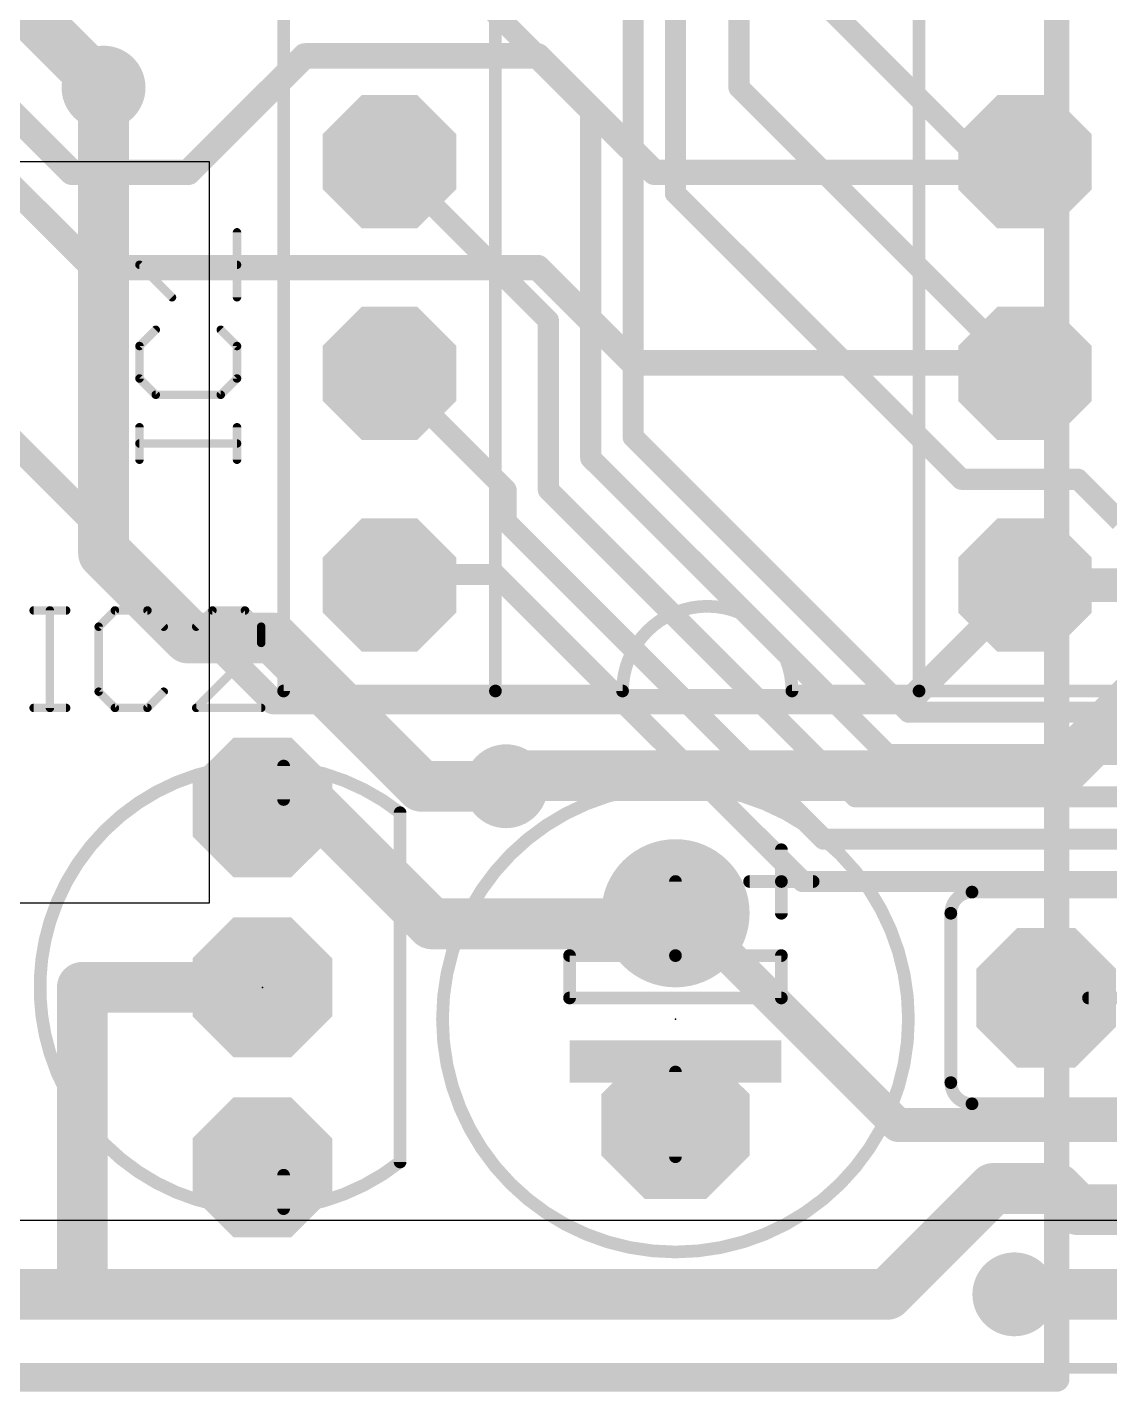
# Model space of a CAD drawing. Extents: x -0.4 to 91.5, y -0.3 to 57.4.
# Drawn here: x 21.69 to 34.67, y -0.28 to 16.09 of the extents above; entities that cross this region are included whole.
import ezdxf

# ---------------------------------------------------------------- set-up
doc = ezdxf.new("R2010")
doc.units = 0
for name, color, linetype in [('1', 12, 'CONTINUOUS'), ('16', 132, 'CONTINUOUS'), ('17', 110, 'CONTINUOUS'), ('18', 110, 'CONTINUOUS'), ('20', 53, 'CONTINUOUS'), ('21', 253, 'CONTINUOUS'), ('22', 253, 'CONTINUOUS'), ('23', 53, 'CONTINUOUS'), ('51', 253, 'CONTINUOUS')]:
    doc.layers.add(name, color=color, linetype=linetype)

# ---------------------------------------------------------------- blocks, each defined once
blk = doc.blocks.new('OCTAGONP')
at = {"const_width": 0.5}
blk.add_lwpolyline([(-0.25, -0.1036), (-0.25, 0.1036), (-0.1036, 0.25), (0.1036, 0.25), (0.25, 0.1036), (0.25, -0.1036), (0.1036, -0.25), (-0.1036, -0.25), (-0.25, -0.1036), (-0.25, 0.1036)], dxfattribs=at)
blk = doc.blocks.new('ROUNDP')
at = {"const_width": 0.5}
blk.add_lwpolyline([(0, -0.25, 1), (0, 0.25, 1), (0, -0.25)], format="xyb", dxfattribs=at)
blk = doc.blocks.new('RECT')
blk.add_solid([(-0.5, -0.5), (0.5, -0.5), (-0.5, 0.5), (0.5, 0.5)])
blk = doc.blocks.new('ROUNDV')
at = {"const_width": 0.5}
blk.add_lwpolyline([(0, -0.25, 1), (0, 0.25, 1), (0, -0.25)], format="xyb", dxfattribs=at)

msp = doc.modelspace()

# ---------------------------------------------------------------- linework, layer by layer
at = {"layer": '1'}
for points, const_width in [([(34.036, -0.127), (34.036, 57.277)], 0.3048), ([(30.226, 15.367), (30.226, 18.161)], 0.254), ([(29.464, 14.097), (29.464, 17.653)], 0.254), ([(28.448, 15.113), (26.416, 17.145)], 0.254), ([(33.147, 14.478), (30.734, 16.891)], 0.254), ([(28.956, 11.176), (28.956, 16.383)], 0.254), ([(22.606, 9.779), (22.606, 15.367)], 0.6096), ([(33.655, 11.938), (30.226, 15.367)], 0.254), ([(28.448, 10.922), (28.448, 15.113)], 0.254), ([(26.162, 14.605), (26.035, 14.478)], 0.254), ([(26.162, 14.351), (26.162, 14.605)], 0.254), ([(33.655, 14.478), (33.147, 14.478)], 0.254), ([(27.94, 12.573), (26.162, 14.351)], 0.254), ([(32.893, 10.668), (29.464, 14.097)], 0.254), ([(27.94, 10.541), (27.94, 12.573)], 0.254), ([(26.035, 11.938), (27.432, 10.541)], 0.254), ([(28.956, 11.176), (32.258, 7.874)], 0.254), ([(32.004, 7.366), (28.448, 10.922)], 0.254), ([(27.432, 10.541), (27.432, 10.16)], 0.254), ([(31.623, 6.858), (27.94, 10.541)], 0.254), ([(32.893, 10.668), (34.29, 10.668)], 0.254), ([(34.29, 10.668), (34.798, 10.16)], 0.254), ([(27.432, 10.16), (31.242, 6.35)], 0.254), ([(22.606, 9.779), (23.622, 8.763)], 0.6096), ([(26.035, 9.398), (26.162, 9.525)], 0.254), ([(26.162, 9.525), (27.305, 9.525)], 0.254), ([(27.305, 9.525), (30.988, 5.842)], 0.254), ([(23.622, 8.763), (24.638, 8.763)], 0.6096), ([(24.638, 8.763), (26.416, 6.985)], 0.6096), ([(32.258, 7.874), (38.481, 7.874)], 0.254), ([(32.004, 7.366), (38.1, 7.366)], 0.254), ([(26.416, 6.985), (27.432, 6.985)], 0.6096), ([(31.623, 6.858), (37.719, 6.858)], 0.254), ([(31.242, 6.35), (37.465, 6.35)], 0.254), ([(30.988, 5.842), (37.211, 5.842)], 0.254), ([(-0.254, -0.127), (34.036, -0.127)], 0.3048)]:
    msp.add_lwpolyline(points, dxfattribs=dict(at, const_width=const_width))
for points, const_width in [([(22.7584, 15.367, 1), (22.4536, 15.367)], 0.3048), ([(30.2709, 15.4119, 1), (30.1811, 15.3221)], 0.127), ([(30.1625, 15.367, 1), (30.2895, 15.367)], 0.127), ([(28.5115, 15.113, 1), (28.3845, 15.113)], 0.127), ([(28.4031, 15.0681, 1), (28.4929, 15.1579)], 0.127), ([(25.9901, 14.5229, 1), (26.0799, 14.4331)], 0.127), ([(26.2255, 14.605, 1), (26.0985, 14.605)], 0.127), ([(26.2069, 14.5601, 1), (26.1171, 14.6499)], 0.127), ([(33.147, 14.5415, 1), (33.147, 14.4145)], 0.127), ([(33.1021, 14.4331, 1), (33.1919, 14.5229)], 0.127), ([(33.655, 14.4145, 1), (33.655, 14.5415)], 0.127), ([(26.2069, 14.3959, 1), (26.1171, 14.3061)], 0.127), ([(26.0985, 14.351, 1), (26.2255, 14.351)], 0.127), ([(29.5089, 14.1419, 1), (29.4191, 14.0521)], 0.127), ([(29.4005, 14.097, 1), (29.5275, 14.097)], 0.127), ([(28.0035, 12.573, 1), (27.8765, 12.573)], 0.127), ([(27.8951, 12.5281, 1), (27.9849, 12.6179)], 0.127), ([(26.0799, 11.9829, 1), (25.9901, 11.8931)], 0.127), ([(33.6101, 11.8931, 1), (33.6999, 11.9829)], 0.127), ([(29.0009, 11.2209, 1), (28.9111, 11.1311)], 0.127), ([(28.8925, 11.176, 1), (29.0195, 11.176)], 0.127), ([(28.4929, 10.9669, 1), (28.4031, 10.8771)], 0.127), ([(28.3845, 10.922, 1), (28.5115, 10.922)], 0.127), ([(27.4955, 10.541, 1), (27.3685, 10.541)], 0.127), ([(27.3871, 10.4961, 1), (27.4769, 10.5859)], 0.127), ([(27.9849, 10.5859, 1), (27.8951, 10.4961)], 0.127), ([(32.893, 10.7315, 1), (32.893, 10.6045)], 0.127), ([(32.8481, 10.6231, 1), (32.9379, 10.7129)], 0.127), ([(34.3349, 10.7129, 1), (34.2451, 10.6231)], 0.127), ([(34.29, 10.6045, 1), (34.29, 10.7315)], 0.127), ([(27.8765, 10.541, 1), (28.0035, 10.541)], 0.127), ([(27.4769, 10.2049, 1), (27.3871, 10.1151)], 0.127), ([(27.3685, 10.16, 1), (27.4955, 10.16)], 0.127), ([(22.7138, 9.8868, 1), (22.4982, 9.6712)], 0.3048), ([(22.4536, 9.779, 1), (22.7584, 9.779)], 0.3048), ([(25.9901, 9.4429, 1), (26.0799, 9.3531)], 0.127), ([(26.162, 9.5885, 1), (26.162, 9.4615)], 0.127), ([(26.2069, 9.4801, 1), (26.1171, 9.5699)], 0.127), ([(27.3499, 9.5699, 1), (27.2601, 9.4801)], 0.127), ([(27.305, 9.4615, 1), (27.305, 9.5885)], 0.127), ([(23.622, 8.9154, 1), (23.622, 8.6106)], 0.3048), ([(23.5142, 8.6552, 1), (23.7298, 8.8708)], 0.3048), ([(24.7458, 8.8708, 1), (24.5302, 8.6552)], 0.3048), ([(24.638, 8.6106, 1), (24.638, 8.9154)], 0.3048), ([(32.258, 7.9375, 1), (32.258, 7.8105)], 0.127), ([(32.2131, 7.8291, 1), (32.3029, 7.9189)], 0.127), ([(32.004, 7.4295, 1), (32.004, 7.3025)], 0.127), ([(31.9591, 7.3211, 1), (32.0489, 7.4109)], 0.127), ([(26.416, 7.1374, 1), (26.416, 6.8326)], 0.3048), ([(26.3082, 6.8772, 1), (26.5238, 7.0928)], 0.3048), ([(27.432, 6.8326, 1), (27.432, 7.1374)], 0.3048), ([(31.623, 6.9215, 1), (31.623, 6.7945)], 0.127), ([(31.5781, 6.8131, 1), (31.6679, 6.9029)], 0.127), ([(31.242, 6.4135, 1), (31.242, 6.2865)], 0.127), ([(31.1971, 6.3051, 1), (31.2869, 6.3949)], 0.127), ([(30.988, 5.9055, 1), (30.988, 5.7785)], 0.127), ([(30.9431, 5.7971, 1), (31.0329, 5.8869)], 0.127), ([(34.036, -0.2032, 1), (34.036, -0.0508)], 0.1524), ([(33.9598, -0.127, 1), (34.1122, -0.127)], 0.1524)]:
    msp.add_lwpolyline(points, format="xyb", dxfattribs=dict(at, const_width=const_width))
at = {"layer": '16'}
for points, const_width in [([(22.606, 15.367), (19.05, 18.923)], 0.6096), ([(18.796, 17.78), (22.225, 14.351)], 0.3048), ([(18.669, 17.018), (22.479, 13.208)], 0.3048), ([(23.622, 14.351), (25.019, 15.748)], 0.3048), ([(25.019, 15.748), (27.813, 15.748)], 0.3048), ([(27.813, 15.748), (29.21, 14.351)], 0.3048), ([(33.528, 14.351), (33.655, 14.478)], 0.3048), ([(22.225, 14.351), (23.622, 14.351)], 0.3048), ([(29.21, 14.351), (33.528, 14.351)], 0.3048), ([(22.479, 13.208), (27.813, 13.208)], 0.3048), ([(27.813, 13.208), (28.956, 12.065)], 0.3048), ([(20.574, 12.065), (24.638, 8.001)], 0.3048), ([(28.956, 12.065), (33.782, 12.065)], 0.3048), ([(33.782, 12.065), (33.655, 11.938)], 0.3048), ([(26.035, 9.398), (25.908, 9.525)], 0.254), ([(32.258, 8.001), (33.655, 9.398)], 0.3048), ([(33.655, 9.398), (43.434, 9.398)], 0.4064), ([(34.036, 7.112), (35.306, 8.382)], 0.6096), ([(24.638, 8.001), (32.258, 8.001)], 0.3048), ([(27.432, 6.985), (27.432, 7.112)], 0.6096), ([(27.432, 7.112), (34.036, 7.112)], 0.6096), ([(24.511, 6.731), (25.146, 6.731)], 0.6096), ([(25.146, 6.731), (26.543, 5.334)], 0.6096), ([(29.464, 5.334), (29.464, 5.461)], 0.6096), ([(26.543, 5.334), (29.464, 5.334)], 0.6096), ([(29.464, 5.461), (29.591, 5.461)], 0.4064), ([(29.591, 5.461), (32.131, 2.921)], 0.4064), ([(22.352, 4.572), (24.511, 4.572)], 0.6096), ([(22.352, 0.889), (22.352, 4.572)], 0.6096), ([(32.131, 2.921), (36.576, 2.921)], 0.4064), ([(32.004, 0.889), (33.274, 2.159)], 0.6096), ([(33.274, 2.159), (34.036, 2.159)], 0.6096), ([(34.036, 2.159), (34.29, 1.905)], 0.6096), ([(34.29, 1.905), (47.371, 1.905)], 0.6096), ([(20.574, 0.889), (22.352, 0.889)], 0.6096), ([(22.352, 0.889), (32.004, 0.889)], 0.6096), ([(33.528, 0.889), (48.895, 0.889)], 0.6096)]:
    msp.add_lwpolyline(points, dxfattribs=dict(at, const_width=const_width))
for points, const_width in [([(25.019, 15.8242, 1), (25.019, 15.6718)], 0.1524), ([(25.0729, 15.6941, 1), (24.9651, 15.8019)], 0.1524), ([(27.8669, 15.8019, 1), (27.7591, 15.6941)], 0.1524), ([(27.813, 15.6718, 1), (27.813, 15.8242)], 0.1524), ([(22.4982, 15.2592, 1), (22.7138, 15.4748)], 0.3048), ([(33.7089, 14.4241, 1), (33.6011, 14.5319)], 0.1524), ([(22.225, 14.4272, 1), (22.225, 14.2748)], 0.1524), ([(22.1711, 14.2971, 1), (22.2789, 14.4049)], 0.1524), ([(23.5681, 14.4049, 1), (23.6759, 14.2971)], 0.1524), ([(23.622, 14.2748, 1), (23.622, 14.4272)], 0.1524), ([(29.21, 14.4272, 1), (29.21, 14.2748)], 0.1524), ([(29.1561, 14.2971, 1), (29.2639, 14.4049)], 0.1524), ([(33.4741, 14.4049, 1), (33.5819, 14.2971)], 0.1524), ([(33.528, 14.2748, 1), (33.528, 14.4272)], 0.1524), ([(22.479, 13.2842, 1), (22.479, 13.1318)], 0.1524), ([(22.4251, 13.1541, 1), (22.5329, 13.2619)], 0.1524), ([(27.8669, 13.2619, 1), (27.7591, 13.1541)], 0.1524), ([(27.813, 13.1318, 1), (27.813, 13.2842)], 0.1524), ([(28.956, 12.1412, 1), (28.956, 11.9888)], 0.1524), ([(28.9021, 12.0111, 1), (29.0099, 12.1189)], 0.1524), ([(33.8359, 12.0111, 1), (33.7281, 12.1189)], 0.1524), ([(33.782, 11.9888, 1), (33.782, 12.1412)], 0.1524), ([(33.6011, 11.9919, 1), (33.7089, 11.8841)], 0.1524), ([(25.9529, 9.5699, 1), (25.8631, 9.4801)], 0.127), ([(25.9901, 9.3531, 1), (26.0799, 9.4429)], 0.127), ([(33.655, 9.4996, 1), (33.655, 9.2964)], 0.2032), ([(33.7089, 9.3441, 1), (33.6011, 9.4519)], 0.1524), ([(24.638, 8.0772, 1), (24.638, 7.9248)], 0.1524), ([(24.5841, 7.9471, 1), (24.6919, 8.0549)], 0.1524), ([(32.2041, 8.0549, 1), (32.3119, 7.9471)], 0.1524), ([(32.258, 7.9248, 1), (32.258, 8.0772)], 0.1524), ([(27.5844, 7.112, 1), (27.2796, 7.112)], 0.3048), ([(27.432, 7.2644, 1), (27.432, 6.9596)], 0.3048), ([(33.9282, 7.2198, 1), (34.1438, 7.0042)], 0.3048), ([(34.036, 6.9596, 1), (34.036, 7.2644)], 0.3048), ([(27.2796, 6.985, 1), (27.5844, 6.985)], 0.3048), ([(24.511, 6.8834, 1), (24.511, 6.5786)], 0.3048), ([(25.2538, 6.8388, 1), (25.0382, 6.6232)], 0.3048), ([(25.146, 6.5786, 1), (25.146, 6.8834)], 0.3048), ([(29.6164, 5.461, 1), (29.3116, 5.461)], 0.3048), ([(26.543, 5.4864, 1), (26.543, 5.1816)], 0.3048), ([(26.4352, 5.2262, 1), (26.6508, 5.4418)], 0.3048), ([(29.464, 5.5626, 1), (29.464, 5.3594)], 0.2032), ([(29.464, 5.1816, 1), (29.464, 5.4864)], 0.3048), ([(29.6628, 5.5328, 1), (29.5192, 5.3892)], 0.2032), ([(29.591, 5.3594, 1), (29.591, 5.5626)], 0.2032), ([(29.3116, 5.334, 1), (29.6164, 5.334)], 0.3048), ([(22.352, 4.7244, 1), (22.352, 4.4196)], 0.3048), ([(22.5044, 4.572, 1), (22.1996, 4.572)], 0.3048), ([(24.511, 4.4196, 1), (24.511, 4.7244)], 0.3048), ([(32.131, 3.0226, 1), (32.131, 2.8194)], 0.2032), ([(32.0592, 2.8492, 1), (32.2028, 2.9928)], 0.2032), ([(33.274, 2.3114, 1), (33.274, 2.0066)], 0.3048), ([(33.3818, 2.0512, 1), (33.1662, 2.2668)], 0.3048), ([(34.1438, 2.2668, 1), (33.9282, 2.0512)], 0.3048), ([(34.036, 2.0066, 1), (34.036, 2.3114)], 0.3048), ([(34.29, 2.0574, 1), (34.29, 1.7526)], 0.3048), ([(34.1822, 1.7972, 1), (34.3978, 2.0128)], 0.3048), ([(22.352, 1.0414, 1), (22.352, 0.7366)], 0.3048), ([(22.352, 0.7366, 1), (22.352, 1.0414)], 0.3048), ([(31.8962, 0.9968, 1), (32.1118, 0.7812)], 0.3048), ([(32.004, 0.7366, 1), (32.004, 1.0414)], 0.3048), ([(33.528, 1.0414, 1), (33.528, 0.7366)], 0.3048), ([(22.1996, 0.889, 1), (22.5044, 0.889)], 0.3048)]:
    msp.add_lwpolyline(points, format="xyb", dxfattribs=dict(at, const_width=const_width))
at = {"layer": '20', "const_width": 0.127}
msp.add_lwpolyline([(78.74, 0), (12.7, 0)], dxfattribs=at)
at = {"layer": '21'}
for points, const_width in [([(24.765, 43.688), (24.765, 8.128)], 0.1524), ([(27.305, 8.128), (27.305, 43.688)], 0.1524), ([(32.385, 8.128), (32.385, 43.688)], 0.1524), ([(24.2062, 12.8514), (24.2062, 13.631)], 0.1016), ([(23.4266, 12.8514), (23.0368, 13.2412)], 0.1016), ([(23.0368, 13.2412), (24.2062, 13.2412)], 0.1016), ([(23.2317, 12.4616), (23.0368, 12.2667)], 0.1016), ([(24.2062, 12.2667), (24.0113, 12.4616)], 0.1016), ([(23.0368, 12.2667), (23.0368, 11.8769)], 0.1016), ([(24.2062, 11.8769), (24.2062, 12.2667)], 0.1016), ([(23.0368, 11.8769), (23.2317, 11.682)], 0.1016), ([(24.0113, 11.682), (24.2062, 11.8769)], 0.1016), ([(23.2317, 11.682), (24.0113, 11.682)], 0.1016), ([(23.0368, 10.9024), (23.0368, 11.2922)], 0.1016), ([(24.2062, 10.9024), (24.2062, 11.2922)], 0.1016), ([(24.2062, 11.0973), (23.0368, 11.0973)], 0.1016), ([(21.7678, 9.0942), (22.1576, 9.0942)], 0.1016), ([(21.9627, 7.9248), (21.9627, 9.0942)], 0.1016), ([(22.7423, 9.0942), (22.5474, 8.8993)], 0.1016), ([(23.1321, 9.0942), (22.7423, 9.0942)], 0.1016), ([(23.327, 8.8993), (23.1321, 9.0942)], 0.1016), ([(23.9117, 9.0942), (23.7168, 8.8993)], 0.1016), ([(24.3015, 9.0942), (23.9117, 9.0942)], 0.1016), ([(24.4964, 8.8993), (24.3015, 9.0942)], 0.1016), ([(22.5474, 8.8993), (22.5474, 8.1197)], 0.1016), ([(24.4964, 8.7044), (24.4964, 8.8993)], 0.1016), ([(23.7168, 7.9248), (24.4964, 8.7044)], 0.1016), ([(24.765, 8.128), (27.305, 8.128)], 0.1524), ([(27.305, 8.128), (28.829, 8.128)], 0.1524), ([(32.385, 8.128), (30.861, 8.128)], 0.1524), ([(34.925, 8.128), (32.385, 8.128)], 0.1524), ([(22.5474, 8.1197), (22.7423, 7.9248)], 0.1016), ([(23.1321, 7.9248), (23.327, 8.1197)], 0.1016), ([(21.7678, 7.9248), (22.1576, 7.9248)], 0.1016), ([(22.7423, 7.9248), (23.1321, 7.9248)], 0.1016), ([(24.4964, 7.9248), (23.7168, 7.9248)], 0.1016), ([(24.765, 6.826), (24.765, 7.227)], 0.1524), ([(26.162, 2.477), (26.162, 6.667)], 0.1524), ([(30.734, 6.223), (30.734, 5.842)], 0.1524), ([(30.353, 5.842), (30.734, 5.842)], 0.1524), ([(30.734, 5.842), (30.734, 5.461)], 0.1524), ([(30.734, 5.842), (31.115, 5.842)], 0.1524), ([(33.02, 5.715), (37.338, 5.715)], 0.1524), ([(32.766, 3.429), (32.766, 5.461)], 0.1524), ([(37.338, 3.175), (33.02, 3.175)], 0.1524), ([(24.765, 1.917), (24.765, 2.318)], 0.1524)]:
    msp.add_lwpolyline(points, dxfattribs=dict(at, const_width=const_width))
for points, const_width in [([(24.2316, 13.631, 1), (24.1808, 13.631)], 0.0508), ([(23.0548, 13.2592, 1), (23.0188, 13.2232)], 0.0508), ([(23.0368, 13.2666, 1), (23.0368, 13.2158)], 0.0508), ([(24.2062, 13.2158, 1), (24.2062, 13.2666)], 0.0508), ([(23.4086, 12.8334, 1), (23.4446, 12.8694)], 0.0508), ([(24.1808, 12.8514, 1), (24.2316, 12.8514)], 0.0508), ([(23.2497, 12.4436, 1), (23.2137, 12.4796)], 0.0508), ([(24.0293, 12.4796, 1), (23.9933, 12.4436)], 0.0508), ([(23.0188, 12.2847, 1), (23.0548, 12.2487)], 0.0508), ([(23.0622, 12.2667, 1), (23.0114, 12.2667)], 0.0508), ([(24.2316, 12.2667, 1), (24.1808, 12.2667)], 0.0508), ([(24.1882, 12.2487, 1), (24.2242, 12.2847)], 0.0508), ([(23.0548, 11.8949, 1), (23.0188, 11.8589)], 0.0508), ([(23.0114, 11.8769, 1), (23.0622, 11.8769)], 0.0508), ([(24.1808, 11.8769, 1), (24.2316, 11.8769)], 0.0508), ([(24.2242, 11.8589, 1), (24.1882, 11.8949)], 0.0508), ([(23.2317, 11.7074, 1), (23.2317, 11.6566)], 0.0508), ([(23.2137, 11.664, 1), (23.2497, 11.7)], 0.0508), ([(23.9933, 11.7, 1), (24.0293, 11.664)], 0.0508), ([(24.0113, 11.6566, 1), (24.0113, 11.7074)], 0.0508), ([(23.0622, 11.2922, 1), (23.0114, 11.2922)], 0.0508), ([(24.2316, 11.2922, 1), (24.1808, 11.2922)], 0.0508), ([(23.0368, 11.1227, 1), (23.0368, 11.0719)], 0.0508), ([(24.2062, 11.0719, 1), (24.2062, 11.1227)], 0.0508), ([(23.0114, 10.9024, 1), (23.0622, 10.9024)], 0.0508), ([(24.1808, 10.9024, 1), (24.2316, 10.9024)], 0.0508), ([(30.861, 8.128, 1), (28.829, 8.128)], 0.1524), ([(21.7678, 9.1196, 1), (21.7678, 9.0688)], 0.0508), ([(21.9881, 9.0942, 1), (21.9373, 9.0942)], 0.0508), ([(22.1576, 9.0688, 1), (22.1576, 9.1196)], 0.0508), ([(22.7423, 9.1196, 1), (22.7423, 9.0688)], 0.0508), ([(22.7603, 9.0762, 1), (22.7243, 9.1122)], 0.0508), ([(23.1501, 9.1122, 1), (23.1141, 9.0762)], 0.0508), ([(23.1321, 9.0688, 1), (23.1321, 9.1196)], 0.0508), ([(23.9117, 9.1196, 1), (23.9117, 9.0688)], 0.0508), ([(23.9297, 9.0762, 1), (23.8937, 9.1122)], 0.0508), ([(24.3195, 9.1122, 1), (24.2835, 9.0762)], 0.0508), ([(24.3015, 9.0688, 1), (24.3015, 9.1196)], 0.0508), ([(22.5294, 8.9173, 1), (22.5654, 8.8813)], 0.0508), ([(22.5728, 8.8993, 1), (22.522, 8.8993)], 0.0508), ([(23.309, 8.8813, 1), (23.345, 8.9173)], 0.0508), ([(23.6988, 8.9173, 1), (23.7348, 8.8813)], 0.0508), ([(24.5218, 8.8993, 1), (24.471, 8.8993)], 0.0508), ([(24.4784, 8.8813, 1), (24.5144, 8.9173)], 0.0508), ([(24.471, 8.7044, 1), (24.5218, 8.7044)], 0.0508), ([(24.5144, 8.6864, 1), (24.4784, 8.7224)], 0.0508), ([(24.765, 8.1661, 1), (24.765, 8.0899)], 0.0762), ([(27.305, 8.1661, 1), (27.305, 8.0899)], 0.0762), ([(27.305, 8.0899, 1), (27.305, 8.1661)], 0.0762), ([(28.829, 8.0899, 1), (28.829, 8.1661)], 0.0762), ([(30.861, 8.1661, 1), (30.861, 8.0899)], 0.0762), ([(32.385, 8.1661, 1), (32.385, 8.0899)], 0.0762), ([(32.385, 8.0899, 1), (32.385, 8.1661)], 0.0762), ([(22.5654, 8.1377, 1), (22.5294, 8.1017)], 0.0508), ([(22.522, 8.1197, 1), (22.5728, 8.1197)], 0.0508), ([(23.345, 8.1017, 1), (23.309, 8.1377)], 0.0508), ([(24.7269, 8.128, 1), (24.8031, 8.128)], 0.0762), ([(27.2669, 8.128, 1), (27.3431, 8.128)], 0.0762), ([(28.7909, 8.128, 1), (28.8671, 8.128)], 0.0762), ([(30.8229, 8.128, 1), (30.8991, 8.128)], 0.0762), ([(32.3469, 8.128, 1), (32.4231, 8.128)], 0.0762), ([(21.7678, 7.9502, 1), (21.7678, 7.8994)], 0.0508), ([(21.9373, 7.9248, 1), (21.9881, 7.9248)], 0.0508), ([(22.1576, 7.8994, 1), (22.1576, 7.9502)], 0.0508), ([(22.7423, 7.9502, 1), (22.7423, 7.8994)], 0.0508), ([(22.7243, 7.9068, 1), (22.7603, 7.9428)], 0.0508), ([(23.1141, 7.9428, 1), (23.1501, 7.9068)], 0.0508), ([(23.1321, 7.8994, 1), (23.1321, 7.9502)], 0.0508), ([(23.6988, 7.9428, 1), (23.7348, 7.9068)], 0.0508), ([(23.7168, 7.9502, 1), (23.7168, 7.8994)], 0.0508), ([(24.4964, 7.8994, 1), (24.4964, 7.9502)], 0.0508), ([(26.162, 6.667, 0.5267), (21.9626, 5.3588)], 0.1524), ([(24.8031, 7.227, 1), (24.7269, 7.227)], 0.0762), ([(29.464, 1.397, 1), (29.464, 6.985, 1), (29.464, 1.397)], 0.1524), ([(24.7269, 6.826, 1), (24.8031, 6.826)], 0.0762), ([(26.2001, 6.667, 1), (26.1239, 6.667)], 0.0762), ([(30.7721, 6.223, 1), (30.6959, 6.223)], 0.0762), ([(30.353, 5.8801, 1), (30.353, 5.8039)], 0.0762), ([(30.7721, 5.842, 1), (30.6959, 5.842)], 0.0762), ([(30.734, 5.8801, 1), (30.734, 5.8039)], 0.0762), ([(30.734, 5.8039, 1), (30.734, 5.8801)], 0.0762), ([(31.115, 5.8039, 1), (31.115, 5.8801)], 0.0762), ([(30.6959, 5.842, 1), (30.7721, 5.842)], 0.0762), ([(33.02, 5.715, 0.4142), (32.766, 5.461)], 0.1524), ([(33.02, 5.7531, 1), (33.02, 5.6769)], 0.0762), ([(33.02, 5.6769, 1), (33.02, 5.7531)], 0.0762), ([(30.6959, 5.461, 1), (30.7721, 5.461)], 0.0762), ([(32.8041, 5.461, 1), (32.7279, 5.461)], 0.0762), ([(32.7279, 5.461, 1), (32.8041, 5.461)], 0.0762), ([(21.9625, 3.7857, 0.5267), (26.162, 2.4774)], 0.1524), ([(32.766, 3.429, 0.4142), (33.02, 3.175)], 0.1524), ([(32.8041, 3.429, 1), (32.7279, 3.429)], 0.0762), ([(32.7279, 3.429, 1), (32.8041, 3.429)], 0.0762), ([(33.02, 3.2131, 1), (33.02, 3.1369)], 0.0762), ([(33.02, 3.1369, 1), (33.02, 3.2131)], 0.0762), ([(26.1239, 2.477, 1), (26.2001, 2.477)], 0.0762), ([(24.8031, 2.318, 1), (24.7269, 2.318)], 0.0762), ([(24.7269, 1.917, 1), (24.8031, 1.917)], 0.0762)]:
    msp.add_lwpolyline(points, format="xyb", dxfattribs=dict(at, const_width=const_width))
at = {"layer": '22'}
for p, q in [((23.876, 14.478), (9.906, 14.478)), ((23.876, 5.588), (23.876, 14.478)), ((9.906, 5.588), (23.876, 5.588)), ((11.684, 1.778), (77.724, 1.778))]:
    msp.add_line(p, q, dxfattribs=at)
at = {"layer": '23'}
for p in [(24.511, 4.572), (29.464, 4.191)]:
    msp.add_point(p, dxfattribs=at)
at = {"layer": '51', "const_width": 0.1524}
for points in [[(29.464, 5.842), (29.464, 4.953)], [(29.464, 4.953), (28.194, 4.953)], [(28.194, 4.953), (28.194, 4.445)], [(30.734, 4.953), (29.464, 4.953)], [(30.734, 4.445), (30.734, 4.953)], [(28.194, 4.445), (30.734, 4.445)], [(34.417, 4.445), (34.798, 4.445)], [(29.464, 3.556), (29.464, 2.54)]]:
    msp.add_lwpolyline(points, dxfattribs=at)
at = {"layer": '51'}
for points, const_width in [([(29.5021, 5.842, 1), (29.4259, 5.842)], 0.0762), ([(21.9625, 5.3583, 0.1508), (21.9625, 3.7857)], 0.1524), ([(28.194, 4.9911, 1), (28.194, 4.9149)], 0.0762), ([(28.2321, 4.953, 1), (28.1559, 4.953)], 0.0762), ([(29.464, 4.9911, 1), (29.464, 4.9149)], 0.0762), ([(29.4259, 4.953, 1), (29.5021, 4.953)], 0.0762), ([(29.464, 4.9149, 1), (29.464, 4.9911)], 0.0762), ([(30.7721, 4.953, 1), (30.6959, 4.953)], 0.0762), ([(30.734, 4.9149, 1), (30.734, 4.9911)], 0.0762), ([(28.194, 4.4831, 1), (28.194, 4.4069)], 0.0762), ([(28.1559, 4.445, 1), (28.2321, 4.445)], 0.0762), ([(30.6959, 4.445, 1), (30.7721, 4.445)], 0.0762), ([(30.734, 4.4069, 1), (30.734, 4.4831)], 0.0762), ([(34.417, 4.4831, 1), (34.417, 4.4069)], 0.0762), ([(29.5021, 3.556, 1), (29.4259, 3.556)], 0.0762), ([(29.4259, 2.54, 1), (29.5021, 2.54)], 0.0762)]:
    msp.add_lwpolyline(points, format="xyb", dxfattribs=dict(at, const_width=const_width))

# ---------------------------------------------------------------- block references
at = {"layer": '17'}
for name, p, xscale, yscale, rotation in [('OCTAGONP', (26.035, 14.478), 1.6002, 1.6002, 90), ('OCTAGONP', (26.035, 14.478), 1.6002, 1.6002, 90), ('OCTAGONP', (33.655, 14.478), 1.6002, 1.6002, 90), ('OCTAGONP', (33.655, 14.478), 1.6002, 1.6002, 90), ('ROUNDP', (26.035, 14.478), 1.3208, 1.3208, 90), ('ROUNDP', (33.655, 14.478), 1.3208, 1.3208, 90), ('OCTAGONP', (26.035, 11.938), 1.6002, 1.6002, 90), ('OCTAGONP', (26.035, 11.938), 1.6002, 1.6002, 90), ('OCTAGONP', (33.655, 11.938), 1.6002, 1.6002, 90), ('OCTAGONP', (33.655, 11.938), 1.6002, 1.6002, 90), ('ROUNDP', (26.035, 11.938), 1.3208, 1.3208, 90), ('ROUNDP', (33.655, 11.938), 1.3208, 1.3208, 90), ('OCTAGONP', (26.035, 9.398), 1.6002, 1.6002, 90), ('OCTAGONP', (26.035, 9.398), 1.6002, 1.6002, 90), ('OCTAGONP', (33.655, 9.398), 1.6002, 1.6002, 90), ('OCTAGONP', (33.655, 9.398), 1.6002, 1.6002, 90), ('ROUNDP', (26.035, 9.398), 1.3208, 1.3208, 90), ('ROUNDP', (33.655, 9.398), 1.3208, 1.3208, 90), ('OCTAGONP', (24.511, 6.731), 1.6764, 1.6764, 90), ('OCTAGONP', (24.511, 6.731), 1.6764, 1.6764, 90), ('ROUNDP', (24.511, 6.731), 1.3208, 1.3208, 90), ('ROUNDP', (29.464, 5.461), 1.778, 1.778, 270), ('ROUNDP', (29.464, 5.461), 1.778, 1.778, 270), ('ROUNDP', (29.464, 5.461), 1.3208, 1.3208, 270), ('OCTAGONP', (24.511, 4.572), 1.6764, 1.6764, 90), ('OCTAGONP', (24.511, 4.572), 1.6764, 1.6764, 90), ('OCTAGONP', (33.909, 4.445), 1.6764, 1.6764, 180), ('OCTAGONP', (33.909, 4.445), 1.6764, 1.6764, 180), ('ROUNDP', (24.511, 4.572), 1.3208, 1.3208, 90), ('ROUNDP', (33.909, 4.445), 1.3208, 1.3208, 180), ('OCTAGONP', (29.464, 2.921), 1.778, 1.778, 270), ('OCTAGONP', (29.464, 2.921), 1.778, 1.778, 270), ('ROUNDP', (29.464, 2.921), 1.3208, 1.3208, 270), ('OCTAGONP', (24.511, 2.413), 1.6764, 1.6764, 90), ('OCTAGONP', (24.511, 2.413), 1.6764, 1.6764, 90), ('ROUNDP', (24.511, 2.413), 1.3208, 1.3208, 90)]:
    msp.add_blockref(name, p, dxfattribs=dict(at, xscale=xscale, yscale=yscale, rotation=rotation))
at = {"layer": '18', "xscale": 1.0064, "yscale": 1.0064}
for p in [(22.606, 15.367), (22.606, 15.367), (27.432, 6.985), (27.432, 6.985), (33.528, 0.889), (33.528, 0.889)]:
    msp.add_blockref('ROUNDV', p, dxfattribs=at)
at = {"layer": '51', "xscale": 0.508, "yscale": 2.54, "rotation": 270}
msp.add_blockref('RECT', (29.464, 3.683), dxfattribs=at)

doc.saveas('drawing.dxf')
